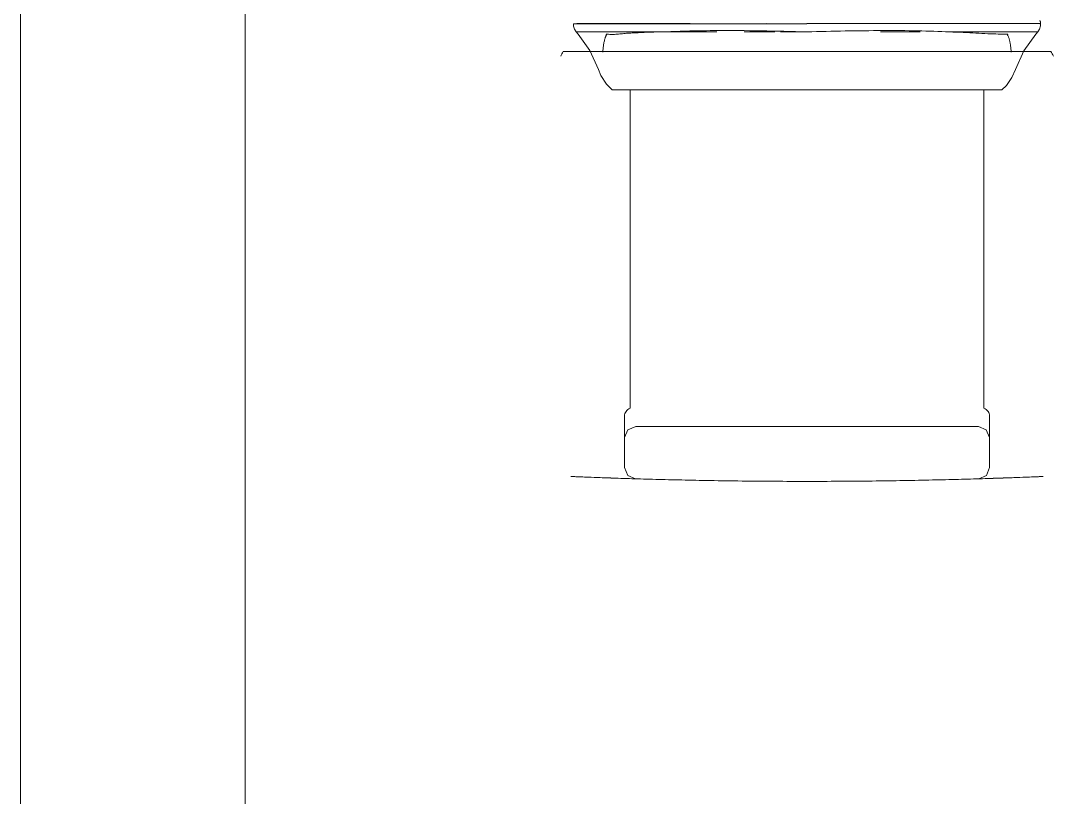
# Model space of a CAD drawing. Header units: centimetres. Extents: x 41 to 1078, y 280 to 1754.
# Drawn here: x 997.11 to 1006.3, y 910.51 to 917.42 of the extents above; entities that cross this region are included whole.
import ezdxf

# ---------------------------------------------------------------- set-up
doc = ezdxf.new("R2010")
doc.units = ezdxf.units.CM
doc.header["$LTSCALE"] = 5
doc.layers.add('A_WYPOSAZENIE', color=3, linetype='Continuous', lineweight=5)

# ---------------------------------------------------------------- blocks, each defined once
blk = doc.blocks.new('X1$0$Sanitary_Taps_Mixers_E_C_A__Nita_Sink_Mixer_102518106EX - Sanitary_Taps_Mixers_E_C_A__Nita_Sink_Mixer_102518106EX-416758-Parter Kuchnia')
for p, q in [((46.451, 20.361), (46.253, 20.534)), ((85.983, 16.564), (85.994, 16.222)), ((85.024, 16.253), (82.36, 16.253)), ((46.256, 10.074), (46.254, 6.556)), ((46.253, 0), (46.253, -2.366)), ((46.253, -2.854), (46.253, -5.581)), ((86.007, -15.801), (86.015, -15.557)), ((82.36, -16.247), (85.024, -16.247)), ((85.983, -16.557), (85.994, -16.215)), ((85.994, -16.215), (86.007, -15.801)), ((46.451, -20.361), (46.253, -20.534))]:
    blk.add_line(p, q)
at = {"flags": 128}
for points in [[(45.247, 20.731), (45.264, 20.741), (45.282, 20.75), (45.3, 20.758), (45.319, 20.766), (45.338, 20.773), (45.357, 20.779), (45.376, 20.784), (45.395, 20.789), (45.415, 20.793), (45.435, 20.796), (45.455, 20.798), (45.475, 20.799), (45.495, 20.8), (45.515, 20.8), (45.535, 20.799), (45.536, 20.799)], [(45.5, 20.799), (45.702, 20.786), (46.001, 20.694), (46.253, 20.534)], [(45.5, 20.799), (45.5, 20.483), (45.5, 19.545), (45.5, 18.012), (45.5, 15.933), (45.5, 13.369), (45.5, 10.4), (45.5, 7.114), (45.5, 3.613), (45.5, 0)], [(46.253, 12.656), (46.253, 16.575), (46.253, 19.246), (46.253, 20.467), (46.253, 20.534)], [(46.253, 20.534), (46.253, 20.147), (46.255, 18.309), (46.254, 15.095), (46.255, 12.776)], [(46.451, 20.361), (47.923, 19.302), (49.603, 18.555)], [(51.42, 17.341), (51.01, 17.754), (50.305, 18.249), (49.603, 18.555)], [(82.339, 16.253), (82.278, 16.253), (82.177, 16.253), (82.037, 16.253), (81.86, 16.253), (81.645, 16.253), (81.394, 16.253), (81.106, 16.253), (80.782, 16.253), (80.421, 16.253)], [(81.36, 15.253), (81.653, 15.96), (82.36, 16.253)], [(86.023, 15.283), (85.72, 15.971), (85.024, 16.253)], [(81.36, 15.253), (81.36, 15.241), (81.36, 15.205), (81.36, 15.144), (81.36, 15.059), (81.36, 14.949), (81.36, 14.816), (81.36, 14.659), (81.36, 14.479), (81.36, 14.276), (81.36, 14.05), (81.36, 13.801), (81.36, 13.53), (81.36, 13.238), (81.36, 12.924), (81.36, 12.59), (81.36, 12.235), (81.36, 11.861), (81.36, 11.468), (81.36, 11.057), (81.36, 10.628), (81.36, 10.182), (81.36, 9.72), (81.36, 9.242), (81.36, 8.75), (81.36, 8.243), (81.36, 7.723), (81.36, 7.191), (81.36, 6.648), (81.36, 6.093), (81.36, 5.529), (81.36, 4.957), (81.36, 4.376), (81.36, 3.788), (81.36, 3.194), (81.36, 2.595), (81.36, 1.992), (81.36, 1.386), (81.36, 0.778), (81.36, 0.168), (81.36, -0.442), (81.36, -1.051), (81.36, -1.659), (81.36, -2.264), (81.36, -2.865), (81.36, -3.461), (81.36, -4.053), (81.36, -4.637), (81.36, -5.214), (81.36, -5.783), (81.36, -6.343), (81.36, -6.892), (81.36, -7.431), (81.36, -7.957), (81.36, -8.471), (81.36, -8.971), (81.36, -9.457), (81.36, -9.928), (81.36, -10.383), (81.36, -10.821), (81.36, -11.242), (81.36, -11.645), (81.36, -12.029), (81.36, -12.394), (81.36, -12.739), (81.36, -13.064), (81.36, -13.368), (81.36, -13.651), (81.36, -13.911), (81.36, -14.15), (81.36, -14.366), (81.36, -14.558), (81.36, -14.728), (81.36, -14.874), (81.36, -14.996), (81.36, -15.094), (81.36, -15.168), (81.36, -15.218), (81.36, -15.243), (81.36, -15.247)], [(86.023, 15.284), (86.034, 14.916), (86.058, 14.092)], [(45.536, 0), (45.514, -3.612), (45.518, -7.114), (45.516, -10.4), (45.515, -13.37), (45.515, -15.934), (45.515, -18.014), (45.515, -19.545), (45.514, -20.484), (45.536, -20.8)], [(45.536, 0), (45.536, -3.612), (45.536, -7.114), (45.536, -10.399), (45.536, -13.369), (45.536, -15.933), (45.536, -18.012), (45.536, -19.544), (45.536, -20.483), (45.536, -20.799)], [(46.255, -8.024), (46.256, -10.741), (46.254, -15.095), (46.255, -18.309), (46.253, -20.147), (46.253, -20.534)], [(46.253, -20.534), (46.253, -20.467), (46.253, -19.245), (46.253, -16.574), (46.253, -12.656)], [(82.36, -16.247), (81.653, -15.954), (81.36, -15.247)], [(85.024, -16.247), (85.72, -15.964), (86.023, -15.277)], [(86.015, -15.557), (86.021, -15.351), (86.023, -15.3)], [(80.421, -16.247), (80.782, -16.247), (81.106, -16.247), (81.394, -16.247), (81.645, -16.247), (81.86, -16.247), (82.037, -16.247), (82.177, -16.247), (82.278, -16.247), (82.339, -16.247)], [(49.603, -18.555), (50.135, -18.338), (50.9, -17.847), (51.407, -17.356)], [(49.603, -18.555), (47.892, -19.319), (46.451, -20.361)], [(45.536, -20.8), (45.729, -20.782), (46.014, -20.688), (46.253, -20.534)]]:
    blk.add_lwpolyline(points, dxfattribs=at)
for points in [[(51.42, 17.341), (51.42, 15.75)], [(79.744, 15.75), (51.42, 15.75), (51.42, -15.744), (79.744, -15.744)], [(51.407, -17.356), (51.42, -15.744)]]:
    blk.add_lwpolyline(points)
blk.add_ellipse((47.992, 0.003), major_axis=(-0.009, 22), ratio=0.000123, start_param=0.163728, end_param=2.980209)
for points in [[(48.408, 21.93), (48.266, 21.881), (48.125, 21.807), (47.984, 21.709)], [(80.421, 16.253), (80.29, 16.253), (80.01, 16.163), (79.809, 15.896), (79.744, 15.75)], [(80.421, -16.247), (80.29, -16.247), (80.01, -16.156), (79.809, -15.889), (79.744, -15.744)], [(48, -21.711), (48.139, -21.806), (48.278, -21.877), (48.418, -21.925)]]:
    blk.add_open_spline(points, degree=3)
for points, knots in [([(45.536, 20.799), (45.525, 20.8), (45.509, 20.588), (45.518, 19.331), (45.514, 16.26), (45.518, 9.672), (45.511, 3.63), (45.518, 0)], [0, 0, 0, 0, 0.111111, 0.222222, 0.444444, 0.666667, 1, 1, 1, 1]), ([(85.983, 16.564), (85.942, 17.823), (85.887, 19.313), (85.84, 20.501), (85.819, 20.999), (85.816, 21.077), (85.83, 20.743), (85.859, 20.025), (85.899, 18.984), (85.952, 17.53), (86.013, 15.659), (86.076, 13.496), (86.132, 11.204), (86.182, 8.664), (86.223, 5.814), (86.248, 2.856), (86.256, 0.004), (86.248, -2.846), (86.223, -5.803), (86.182, -8.651), (86.132, -11.19), (86.076, -13.484), (86.014, -15.649), (85.952, -17.522), (85.899, -18.978), (85.859, -20.02), (85.83, -20.737), (85.816, -21.071), (85.819, -20.993), (85.84, -20.495), (85.887, -19.307), (85.942, -17.817), (85.983, -16.557)], [-1, -1, -1, -1, -0.9375, -0.90625, -0.875, -0.84375, -0.8125, -0.78125, -0.75, -0.71875, -0.6875, -0.65625, -0.625, -0.59375, -0.5625, -0.53125, -0.5, -0.46875, -0.4375, -0.40625, -0.375, -0.34375, -0.3125, -0.28125, -0.25, -0.21875, -0.1875, -0.15625, -0.125, -0.09375, -0.0625, 0, 0, 0, 0]), ([(46.253, 12.656), (46.266, 13.091), (46.294, 13.928), (46.382, 15.431), (46.444, 16.769), (46.452, 17.61), (46.451, 17.873)], [0, 0, 0, 0, 0.2, 0.4, 0.8, 1, 1, 1, 1]), ([(48.042, 18.182), (47.983, 18.178), (47.865, 18.169), (47.692, 18.151), (47.523, 18.13), (47.372, 18.107), (47.237, 18.083), (47.119, 18.059), (47.004, 18.032), (46.891, 18.002), (46.782, 17.968), (46.673, 17.933), (46.589, 17.873), (46.512, 17.849), (46.451, 17.873)], [0.4444444, 0.4444444, 0.4444444, 0.4444444, 0.5, 0.5555556, 0.6111111, 0.6666667, 0.7083333, 0.75, 0.7916667, 0.8333333, 0.875, 0.9166667, 0.9583333, 1, 1, 1, 1]), ([(46.246, 0), (46.182, 2.263), (46.124, 5.712), (46.137, 9.902), (46.209, 11.783), (46.253, 12.657)], [0, 0, 0, 0, 0.5, 0.75, 1, 1, 1, 1]), ([(46.253, -12.657), (46.215, -11.957), (46.152, -10.477), (46.129, -7.618), (46.142, -4.115), (46.208, -1.363), (46.246, 0)], [0, 0, 0, 0, 0.2, 0.4, 0.7, 1, 1, 1, 1]), ([(46.451, -17.873), (46.461, -17.735), (46.471, -17.524), (46.471, -17.234), (46.465, -17.012), (46.448, -16.786), (46.422, -16.555), (46.393, -16.316), (46.371, -16.07), (46.357, -15.816), (46.342, -15.468), (46.32, -14.84), (46.262, -13.962), (46.253, -13.107), (46.253, -12.656)], [0, 0, 0, 0, 0.1, 0.15, 0.2, 0.25, 0.3, 0.35, 0.4, 0.45, 0.5, 0.6, 0.8, 1, 1, 1, 1]), ([(46.451, -17.873), (46.492, -17.857), (46.555, -17.857), (46.614, -17.896), (46.676, -17.931), (46.746, -17.956), (46.819, -17.98), (46.917, -18.009), (47.092, -18.055), (47.356, -18.107), (47.69, -18.153), (47.923, -18.174), (48.043, -18.182)], [0, 0, 0, 0, 0.0277778, 0.0555556, 0.0833333, 0.1111111, 0.1388889, 0.1666667, 0.2222222, 0.3333333, 0.4444444, 0.5555556, 0.5555556, 0.5555556, 0.5555556])]:
    blk.add_open_spline(points, degree=3, knots=knots)
blk = doc.blocks.new('A$C2cecc341')
for p, q in [((-314.664, 106.531), (239.336, 106.531)), ((-302.664, 86.531), (227.336, 86.531))]:
    blk.add_line(p, q)

msp = doc.modelspace()

# ---------------------------------------------------------------- block references
at = {"layer": 'A_WYPOSAZENIE', "xscale": 0.1, "yscale": 0.1, "zscale": 0.1, "rotation": 270}
for name, p in [('A$C2cecc341', (988.4587, 918.1813)), ('X1$0$Sanitary_Taps_Mixers_E_C_A__Nita_Sink_Mixer_102518106EX - Sanitary_Taps_Mixers_E_C_A__Nita_Sink_Mixer_102518106EX-416758-Parter Kuchnia', (1004.1118, 921.9477))]:
    msp.add_blockref(name, p, dxfattribs=at)

doc.saveas('drawing.dxf')
